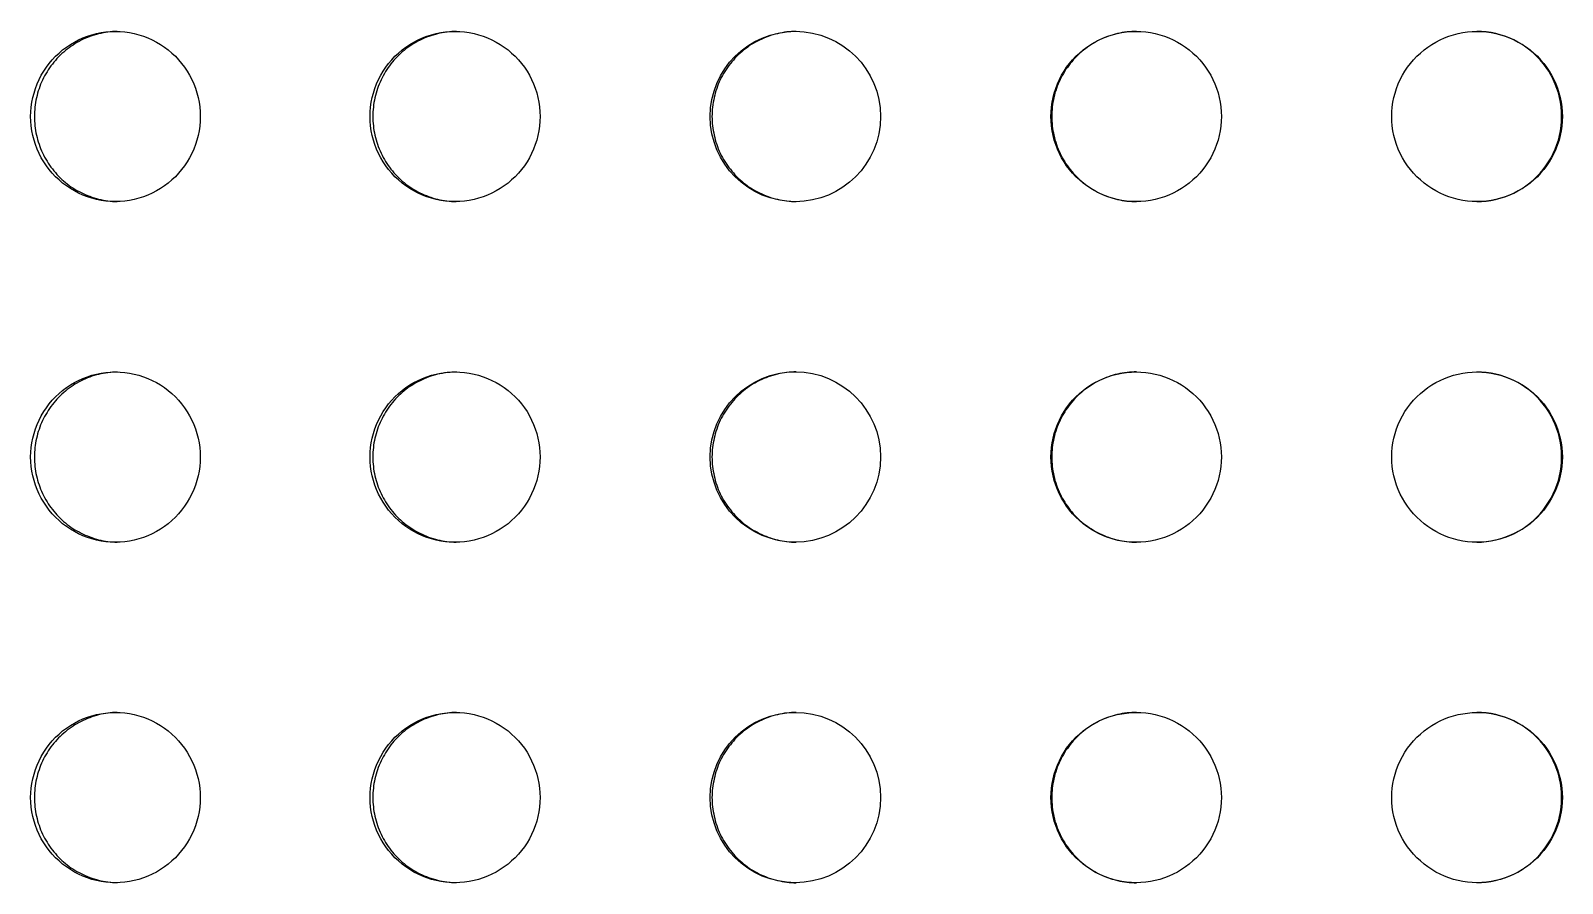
# Model space of a CAD drawing. Extents: x 0 to 246, y 3 to 226.
# Drawn here: x 85.6 to 101.77, y 94.22 to 103.22 of the extents above; entities that cross this region are included whole.
import ezdxf

# ---------------------------------------------------------------- set-up
doc = ezdxf.new("R2010")
doc.units = 0
doc.layers.add('LIVELLO_1', color=160, linetype='Continuous')

# ---------------------------------------------------------------- blocks, each defined once
blk = doc.blocks.new('AI9-BLK1')
at = {"layer": 'LIVELLO_1', "color": 7}
for centre in [(-29.177, -8.437), (-29.177, -12.03), (-29.177, -15.624)]:
    blk.add_circle(centre, 0.899, dxfattribs=at)
for points, knots in [([(-37.249, -8.437), (-37.249, -8.57), (-37.217, -8.705), (-37.159, -8.827), (-37.102, -8.948), (-37.016, -9.056), (-36.911, -9.139), (-36.807, -9.223), (-36.684, -9.283), (-36.553, -9.313), (-36.422, -9.343), (-36.286, -9.343), (-36.155, -9.313), (-36.025, -9.283), (-35.901, -9.223), (-35.796, -9.139), (-35.692, -9.056), (-35.606, -8.948), (-35.548, -8.827), (-35.489, -8.705), (-35.459, -8.571), (-35.459, -8.437), (-35.459, -8.302), (-35.489, -8.167), (-35.548, -8.047), (-35.606, -7.925), (-35.692, -7.817), (-35.796, -7.735), (-35.901, -7.651), (-36.025, -7.591), (-36.155, -7.562), (-36.286, -7.531), (-36.422, -7.531), (-36.553, -7.562), (-36.684, -7.591), (-36.807, -7.651), (-36.911, -7.735), (-37.016, -7.817), (-37.102, -7.925), (-37.159, -8.047), (-37.217, -8.169), (-37.249, -8.304), (-37.249, -8.437)], [0, 0, 0, 0, 1, 1, 1, 2, 2, 2, 3, 3, 3, 4, 4, 4, 5, 5, 5, 6, 6, 6, 7, 7, 7, 8, 8, 8, 9, 9, 9, 10, 10, 10, 11, 11, 11, 12, 12, 12, 13, 13, 13, 14, 14, 14, 14]), ([(-36.335, -7.539), (-36.402, -7.54), (-36.468, -7.548), (-36.531, -7.566), (-36.595, -7.581), (-36.656, -7.603), (-36.716, -7.633), (-36.775, -7.663), (-36.83, -7.699), (-36.881, -7.741), (-36.932, -7.783), (-36.979, -7.829), (-37.019, -7.884), (-37.06, -7.936), (-37.095, -7.992), (-37.124, -8.052), (-37.151, -8.112), (-37.173, -8.174), (-37.187, -8.239), (-37.203, -8.305), (-37.209, -8.371), (-37.209, -8.437), (-37.209, -8.503), (-37.203, -8.569), (-37.187, -8.633), (-37.173, -8.698), (-37.151, -8.761), (-37.124, -8.82), (-37.095, -8.882), (-37.06, -8.939), (-37.019, -8.99), (-36.979, -9.043), (-36.933, -9.091), (-36.882, -9.133), (-36.832, -9.176), (-36.775, -9.21), (-36.716, -9.24), (-36.658, -9.269), (-36.595, -9.293), (-36.531, -9.309), (-36.468, -9.324), (-36.402, -9.333), (-36.335, -9.335)], [0, 0, 0, 0, 1, 1, 1, 2, 2, 2, 3, 3, 3, 4, 4, 4, 5, 5, 5, 6, 6, 6, 7, 7, 7, 8, 8, 8, 9, 9, 9, 10, 10, 10, 11, 11, 11, 12, 12, 12, 13, 13, 13, 14, 14, 14, 14]), ([(-33.666, -8.437), (-33.666, -8.57), (-33.636, -8.705), (-33.577, -8.827), (-33.519, -8.948), (-33.433, -9.056), (-33.329, -9.139), (-33.224, -9.223), (-33.1, -9.283), (-32.969, -9.313), (-32.838, -9.343), (-32.7, -9.343), (-32.569, -9.313), (-32.439, -9.283), (-32.314, -9.223), (-32.21, -9.139), (-32.105, -9.056), (-32.019, -8.948), (-31.961, -8.827), (-31.902, -8.705), (-31.872, -8.571), (-31.872, -8.437), (-31.872, -8.302), (-31.902, -8.167), (-31.961, -8.047), (-32.019, -7.925), (-32.105, -7.817), (-32.21, -7.735), (-32.314, -7.651), (-32.439, -7.591), (-32.569, -7.562), (-32.7, -7.531), (-32.838, -7.531), (-32.969, -7.562), (-33.1, -7.591), (-33.224, -7.651), (-33.329, -7.735), (-33.433, -7.817), (-33.519, -7.925), (-33.577, -8.047), (-33.636, -8.169), (-33.666, -8.304), (-33.666, -8.437)], [0, 0, 0, 0, 1, 1, 1, 2, 2, 2, 3, 3, 3, 4, 4, 4, 5, 5, 5, 6, 6, 6, 7, 7, 7, 8, 8, 8, 9, 9, 9, 10, 10, 10, 11, 11, 11, 12, 12, 12, 13, 13, 13, 14, 14, 14, 14]), ([(-32.755, -7.539), (-32.821, -7.54), (-32.887, -7.547), (-32.953, -7.565), (-33.017, -7.579), (-33.079, -7.602), (-33.139, -7.632), (-33.199, -7.66), (-33.254, -7.698), (-33.307, -7.74), (-33.358, -7.781), (-33.404, -7.828), (-33.446, -7.881), (-33.487, -7.933), (-33.521, -7.991), (-33.55, -8.05), (-33.579, -8.111), (-33.6, -8.174), (-33.616, -8.239), (-33.629, -8.304), (-33.637, -8.371), (-33.637, -8.437), (-33.637, -8.503), (-33.629, -8.57), (-33.616, -8.633), (-33.6, -8.699), (-33.579, -8.762), (-33.55, -8.824), (-33.521, -8.884), (-33.487, -8.94), (-33.446, -8.992), (-33.404, -9.044), (-33.358, -9.092), (-33.307, -9.134), (-33.256, -9.176), (-33.199, -9.212), (-33.14, -9.242), (-33.081, -9.271), (-33.017, -9.294), (-32.953, -9.311), (-32.889, -9.325), (-32.823, -9.333), (-32.757, -9.335)], [0, 0, 0, 0, 1, 1, 1, 2, 2, 2, 3, 3, 3, 4, 4, 4, 5, 5, 5, 6, 6, 6, 7, 7, 7, 8, 8, 8, 9, 9, 9, 10, 10, 10, 11, 11, 11, 12, 12, 12, 13, 13, 13, 14, 14, 14, 14]), ([(-29.169, -7.539), (-29.235, -7.539), (-29.302, -7.547), (-29.367, -7.563), (-29.432, -7.578), (-29.494, -7.601), (-29.554, -7.63), (-29.615, -7.659), (-29.672, -7.695), (-29.723, -7.738), (-29.775, -7.779), (-29.822, -7.827), (-29.863, -7.879), (-29.904, -7.932), (-29.941, -7.989), (-29.97, -8.049), (-29.999, -8.11), (-30.02, -8.173), (-30.034, -8.237), (-30.049, -8.304), (-30.057, -8.371), (-30.057, -8.437), (-30.057, -8.503), (-30.049, -8.57), (-30.034, -8.635), (-30.02, -8.699), (-29.999, -8.764), (-29.97, -8.824), (-29.941, -8.885), (-29.904, -8.943), (-29.863, -8.994), (-29.822, -9.047), (-29.775, -9.094), (-29.723, -9.137), (-29.672, -9.179), (-29.615, -9.213), (-29.554, -9.243), (-29.495, -9.273), (-29.432, -9.296), (-29.367, -9.311), (-29.302, -9.327), (-29.235, -9.333), (-29.169, -9.335)], [0, 0, 0, 0, 1, 1, 1, 2, 2, 2, 3, 3, 3, 4, 4, 4, 5, 5, 5, 6, 6, 6, 7, 7, 7, 8, 8, 8, 9, 9, 9, 10, 10, 10, 11, 11, 11, 12, 12, 12, 13, 13, 13, 14, 14, 14, 14]), ([(-26.479, -8.437), (-26.479, -8.57), (-26.449, -8.705), (-26.39, -8.827), (-26.332, -8.948), (-26.246, -9.057), (-26.14, -9.139), (-26.036, -9.223), (-25.911, -9.283), (-25.781, -9.313), (-25.648, -9.343), (-25.511, -9.343), (-25.379, -9.313), (-25.248, -9.283), (-25.124, -9.223), (-25.019, -9.139), (-24.914, -9.056), (-24.828, -8.948), (-24.769, -8.827), (-24.711, -8.705), (-24.68, -8.571), (-24.68, -8.437), (-24.68, -8.302), (-24.711, -8.167), (-24.769, -8.047), (-24.828, -7.925), (-24.914, -7.817), (-25.019, -7.735), (-25.124, -7.651), (-25.248, -7.591), (-25.379, -7.562), (-25.511, -7.531), (-25.648, -7.531), (-25.781, -7.562), (-25.911, -7.591), (-26.036, -7.651), (-26.14, -7.735), (-26.246, -7.817), (-26.332, -7.925), (-26.39, -8.047), (-26.449, -8.169), (-26.479, -8.304), (-26.479, -8.437)], [0, 0, 0, 0, 1, 1, 1, 2, 2, 2, 3, 3, 3, 4, 4, 4, 5, 5, 5, 6, 6, 6, 7, 7, 7, 8, 8, 8, 9, 9, 9, 10, 10, 10, 11, 11, 11, 12, 12, 12, 13, 13, 13, 14, 14, 14, 14]), ([(-25.577, -7.539), (-25.643, -7.539), (-25.71, -7.546), (-25.775, -7.562), (-25.841, -7.577), (-25.904, -7.598), (-25.965, -7.629), (-26.025, -7.657), (-26.082, -7.694), (-26.134, -7.737), (-26.187, -7.777), (-26.234, -7.826), (-26.275, -7.878), (-26.318, -7.931), (-26.354, -7.987), (-26.383, -8.048), (-26.412, -8.108), (-26.434, -8.172), (-26.449, -8.237), (-26.463, -8.302), (-26.471, -8.371), (-26.471, -8.437), (-26.471, -8.504), (-26.463, -8.571), (-26.449, -8.635), (-26.434, -8.701), (-26.412, -8.767), (-26.383, -8.826), (-26.354, -8.888), (-26.318, -8.944), (-26.275, -8.997), (-26.234, -9.048), (-26.187, -9.095), (-26.134, -9.138), (-26.082, -9.18), (-26.025, -9.215), (-25.965, -9.246), (-25.904, -9.274), (-25.841, -9.297), (-25.776, -9.312), (-25.71, -9.327), (-25.644, -9.335), (-25.577, -9.335)], [0, 0, 0, 0, 1, 1, 1, 2, 2, 2, 3, 3, 3, 4, 4, 4, 5, 5, 5, 6, 6, 6, 7, 7, 7, 8, 8, 8, 9, 9, 9, 10, 10, 10, 11, 11, 11, 12, 12, 12, 13, 13, 13, 14, 14, 14, 14]), ([(-22.882, -8.437), (-22.882, -8.57), (-22.85, -8.705), (-22.792, -8.827), (-22.733, -8.948), (-22.647, -9.057), (-22.541, -9.139), (-22.436, -9.223), (-22.312, -9.283), (-22.181, -9.313), (-22.05, -9.343), (-21.912, -9.343), (-21.782, -9.313), (-21.651, -9.283), (-21.525, -9.223), (-21.42, -9.139), (-21.315, -9.056), (-21.229, -8.948), (-21.171, -8.827), (-21.111, -8.705), (-21.081, -8.571), (-21.081, -8.437), (-21.081, -8.302), (-21.113, -8.167), (-21.171, -8.047), (-21.229, -7.925), (-21.315, -7.817), (-21.42, -7.735), (-21.525, -7.651), (-21.651, -7.591), (-21.782, -7.562), (-21.912, -7.531), (-22.05, -7.531), (-22.181, -7.562), (-22.312, -7.591), (-22.436, -7.651), (-22.541, -7.735), (-22.647, -7.817), (-22.733, -7.925), (-22.792, -8.047), (-22.85, -8.169), (-22.882, -8.304), (-22.882, -8.437)], [0, 0, 0, 0, 1, 1, 1, 2, 2, 2, 3, 3, 3, 4, 4, 4, 5, 5, 5, 6, 6, 6, 7, 7, 7, 8, 8, 8, 9, 9, 9, 10, 10, 10, 11, 11, 11, 12, 12, 12, 13, 13, 13, 14, 14, 14, 14]), ([(-21.984, -9.335), (-21.852, -9.335), (-21.717, -9.304), (-21.595, -9.246), (-21.474, -9.187), (-21.366, -9.1), (-21.284, -8.997), (-21.201, -8.892), (-21.14, -8.768), (-21.111, -8.636), (-21.081, -8.505), (-21.081, -8.369), (-21.111, -8.237), (-21.14, -8.107), (-21.2, -7.983), (-21.284, -7.878), (-21.366, -7.772), (-21.474, -7.687), (-21.595, -7.628), (-21.717, -7.57), (-21.85, -7.539), (-21.984, -7.539)], [0, 0, 0, 0, 1, 1, 1, 2, 2, 2, 3, 3, 3, 4, 4, 4, 5, 5, 5, 6, 6, 6, 7, 7, 7, 7]), ([(-37.249, -12.03), (-37.249, -12.164), (-37.217, -12.299), (-37.159, -12.421), (-37.102, -12.541), (-37.016, -12.649), (-36.911, -12.734), (-36.807, -12.817), (-36.684, -12.876), (-36.553, -12.907), (-36.422, -12.937), (-36.286, -12.937), (-36.155, -12.907), (-36.025, -12.876), (-35.901, -12.817), (-35.796, -12.734), (-35.692, -12.649), (-35.606, -12.541), (-35.548, -12.42), (-35.489, -12.299), (-35.459, -12.165), (-35.459, -12.03), (-35.459, -11.896), (-35.489, -11.762), (-35.548, -11.64), (-35.606, -11.52), (-35.692, -11.412), (-35.796, -11.328), (-35.901, -11.245), (-36.025, -11.186), (-36.155, -11.155), (-36.286, -11.125), (-36.422, -11.125), (-36.553, -11.155), (-36.684, -11.186), (-36.807, -11.245), (-36.911, -11.328), (-37.016, -11.412), (-37.102, -11.518), (-37.159, -11.64), (-37.217, -11.763), (-37.249, -11.898), (-37.249, -12.03)], [0, 0, 0, 0, 1, 1, 1, 2, 2, 2, 3, 3, 3, 4, 4, 4, 5, 5, 5, 6, 6, 6, 7, 7, 7, 8, 8, 8, 9, 9, 9, 10, 10, 10, 11, 11, 11, 12, 12, 12, 13, 13, 13, 14, 14, 14, 14]), ([(-36.335, -11.133), (-36.402, -11.134), (-36.468, -11.143), (-36.531, -11.159), (-36.595, -11.173), (-36.656, -11.198), (-36.716, -11.226), (-36.775, -11.257), (-36.83, -11.292), (-36.881, -11.335), (-36.932, -11.377), (-36.979, -11.425), (-37.019, -11.476), (-37.06, -11.53), (-37.095, -11.587), (-37.124, -11.646), (-37.151, -11.707), (-37.173, -11.769), (-37.187, -11.834), (-37.203, -11.899), (-37.209, -11.964), (-37.209, -12.03), (-37.209, -12.096), (-37.203, -12.163), (-37.187, -12.228), (-37.173, -12.292), (-37.151, -12.355), (-37.124, -12.415), (-37.095, -12.475), (-37.06, -12.532), (-37.019, -12.584), (-36.979, -12.637), (-36.933, -12.684), (-36.882, -12.726), (-36.832, -12.767), (-36.775, -12.804), (-36.716, -12.833), (-36.658, -12.863), (-36.595, -12.886), (-36.531, -12.903), (-36.468, -12.918), (-36.402, -12.928), (-36.335, -12.929)], [0, 0, 0, 0, 1, 1, 1, 2, 2, 2, 3, 3, 3, 4, 4, 4, 5, 5, 5, 6, 6, 6, 7, 7, 7, 8, 8, 8, 9, 9, 9, 10, 10, 10, 11, 11, 11, 12, 12, 12, 13, 13, 13, 14, 14, 14, 14]), ([(-33.666, -12.03), (-33.666, -12.164), (-33.636, -12.299), (-33.577, -12.421), (-33.519, -12.541), (-33.433, -12.649), (-33.329, -12.734), (-33.224, -12.817), (-33.1, -12.876), (-32.969, -12.907), (-32.838, -12.937), (-32.7, -12.937), (-32.569, -12.907), (-32.439, -12.876), (-32.314, -12.817), (-32.21, -12.734), (-32.105, -12.649), (-32.019, -12.541), (-31.961, -12.42), (-31.902, -12.299), (-31.872, -12.165), (-31.872, -12.03), (-31.872, -11.896), (-31.902, -11.762), (-31.961, -11.64), (-32.019, -11.518), (-32.105, -11.412), (-32.21, -11.328), (-32.314, -11.245), (-32.439, -11.186), (-32.569, -11.155), (-32.7, -11.125), (-32.838, -11.125), (-32.969, -11.155), (-33.1, -11.186), (-33.224, -11.245), (-33.329, -11.328), (-33.433, -11.412), (-33.519, -11.518), (-33.577, -11.64), (-33.636, -11.763), (-33.666, -11.898), (-33.666, -12.03)], [0, 0, 0, 0, 1, 1, 1, 2, 2, 2, 3, 3, 3, 4, 4, 4, 5, 5, 5, 6, 6, 6, 7, 7, 7, 8, 8, 8, 9, 9, 9, 10, 10, 10, 11, 11, 11, 12, 12, 12, 13, 13, 13, 14, 14, 14, 14]), ([(-32.755, -11.133), (-32.821, -11.133), (-32.887, -11.143), (-32.953, -11.157), (-33.017, -11.172), (-33.079, -11.196), (-33.139, -11.225), (-33.199, -11.256), (-33.254, -11.29), (-33.307, -11.332), (-33.358, -11.376), (-33.404, -11.422), (-33.446, -11.475), (-33.487, -11.527), (-33.521, -11.585), (-33.55, -11.645), (-33.579, -11.704), (-33.6, -11.769), (-33.616, -11.833), (-33.629, -11.898), (-33.637, -11.964), (-33.637, -12.03), (-33.637, -12.096), (-33.629, -12.164), (-33.616, -12.228), (-33.6, -12.293), (-33.579, -12.357), (-33.55, -12.417), (-33.521, -12.477), (-33.487, -12.533), (-33.446, -12.585), (-33.404, -12.638), (-33.358, -12.686), (-33.307, -12.727), (-33.256, -12.769), (-33.199, -12.806), (-33.14, -12.835), (-33.081, -12.866), (-33.017, -12.887), (-32.953, -12.904), (-32.889, -12.919), (-32.823, -12.928), (-32.757, -12.929)], [0, 0, 0, 0, 1, 1, 1, 2, 2, 2, 3, 3, 3, 4, 4, 4, 5, 5, 5, 6, 6, 6, 7, 7, 7, 8, 8, 8, 9, 9, 9, 10, 10, 10, 11, 11, 11, 12, 12, 12, 13, 13, 13, 14, 14, 14, 14]), ([(-29.169, -11.132), (-29.235, -11.133), (-29.302, -11.141), (-29.367, -11.156), (-29.432, -11.171), (-29.494, -11.195), (-29.554, -11.223), (-29.615, -11.253), (-29.672, -11.288), (-29.723, -11.331), (-29.775, -11.373), (-29.822, -11.421), (-29.863, -11.474), (-29.904, -11.526), (-29.941, -11.584), (-29.97, -11.643), (-29.999, -11.704), (-30.02, -11.767), (-30.034, -11.833), (-30.049, -11.898), (-30.057, -11.964), (-30.057, -12.03), (-30.057, -12.098), (-30.049, -12.164), (-30.034, -12.229), (-30.02, -12.295), (-29.999, -12.358), (-29.97, -12.419), (-29.941, -12.478), (-29.904, -12.536), (-29.863, -12.588), (-29.822, -12.641), (-29.775, -12.688), (-29.723, -12.731), (-29.672, -12.771), (-29.615, -12.808), (-29.554, -12.836), (-29.495, -12.867), (-29.432, -12.889), (-29.367, -12.906), (-29.302, -12.921), (-29.235, -12.929), (-29.169, -12.929)], [0, 0, 0, 0, 1, 1, 1, 2, 2, 2, 3, 3, 3, 4, 4, 4, 5, 5, 5, 6, 6, 6, 7, 7, 7, 8, 8, 8, 9, 9, 9, 10, 10, 10, 11, 11, 11, 12, 12, 12, 13, 13, 13, 14, 14, 14, 14]), ([(-26.479, -12.03), (-26.479, -12.164), (-26.449, -12.299), (-26.39, -12.421), (-26.332, -12.541), (-26.246, -12.649), (-26.14, -12.734), (-26.036, -12.817), (-25.911, -12.876), (-25.781, -12.907), (-25.648, -12.937), (-25.511, -12.937), (-25.379, -12.907), (-25.248, -12.876), (-25.124, -12.817), (-25.019, -12.734), (-24.914, -12.649), (-24.828, -12.541), (-24.769, -12.42), (-24.711, -12.299), (-24.68, -12.165), (-24.68, -12.03), (-24.68, -11.896), (-24.711, -11.762), (-24.769, -11.64), (-24.828, -11.518), (-24.914, -11.412), (-25.019, -11.328), (-25.124, -11.245), (-25.248, -11.186), (-25.379, -11.155), (-25.511, -11.125), (-25.648, -11.125), (-25.781, -11.155), (-25.911, -11.186), (-26.036, -11.245), (-26.14, -11.328), (-26.246, -11.412), (-26.332, -11.518), (-26.39, -11.64), (-26.449, -11.763), (-26.479, -11.898), (-26.479, -12.03)], [0, 0, 0, 0, 1, 1, 1, 2, 2, 2, 3, 3, 3, 4, 4, 4, 5, 5, 5, 6, 6, 6, 7, 7, 7, 8, 8, 8, 9, 9, 9, 10, 10, 10, 11, 11, 11, 12, 12, 12, 13, 13, 13, 14, 14, 14, 14]), ([(-25.577, -11.132), (-25.643, -11.133), (-25.71, -11.14), (-25.775, -11.155), (-25.841, -11.17), (-25.904, -11.192), (-25.965, -11.222), (-26.025, -11.252), (-26.082, -11.287), (-26.134, -11.33), (-26.187, -11.371), (-26.234, -11.419), (-26.275, -11.472), (-26.318, -11.525), (-26.354, -11.581), (-26.383, -11.642), (-26.412, -11.702), (-26.434, -11.766), (-26.449, -11.832), (-26.463, -11.896), (-26.471, -11.964), (-26.471, -12.03), (-26.471, -12.098), (-26.463, -12.164), (-26.449, -12.229), (-26.434, -12.295), (-26.412, -12.359), (-26.383, -12.42), (-26.354, -12.479), (-26.318, -12.537), (-26.275, -12.59), (-26.234, -12.642), (-26.187, -12.691), (-26.134, -12.732), (-26.082, -12.773), (-26.025, -12.81), (-25.965, -12.839), (-25.904, -12.868), (-25.841, -12.89), (-25.776, -12.907), (-25.71, -12.921), (-25.644, -12.929), (-25.577, -12.929)], [0, 0, 0, 0, 1, 1, 1, 2, 2, 2, 3, 3, 3, 4, 4, 4, 5, 5, 5, 6, 6, 6, 7, 7, 7, 8, 8, 8, 9, 9, 9, 10, 10, 10, 11, 11, 11, 12, 12, 12, 13, 13, 13, 14, 14, 14, 14]), ([(-22.882, -12.03), (-22.882, -12.164), (-22.85, -12.299), (-22.792, -12.421), (-22.733, -12.541), (-22.647, -12.649), (-22.541, -12.734), (-22.436, -12.817), (-22.312, -12.876), (-22.181, -12.907), (-22.05, -12.937), (-21.912, -12.937), (-21.782, -12.907), (-21.651, -12.876), (-21.525, -12.817), (-21.42, -12.734), (-21.315, -12.649), (-21.229, -12.541), (-21.171, -12.42), (-21.111, -12.299), (-21.081, -12.165), (-21.081, -12.03), (-21.081, -11.896), (-21.113, -11.762), (-21.171, -11.64), (-21.229, -11.518), (-21.315, -11.412), (-21.42, -11.328), (-21.525, -11.245), (-21.651, -11.186), (-21.782, -11.155), (-21.912, -11.125), (-22.05, -11.125), (-22.181, -11.155), (-22.312, -11.186), (-22.436, -11.245), (-22.541, -11.328), (-22.647, -11.412), (-22.733, -11.518), (-22.792, -11.64), (-22.85, -11.763), (-22.882, -11.898), (-22.882, -12.03)], [0, 0, 0, 0, 1, 1, 1, 2, 2, 2, 3, 3, 3, 4, 4, 4, 5, 5, 5, 6, 6, 6, 7, 7, 7, 8, 8, 8, 9, 9, 9, 10, 10, 10, 11, 11, 11, 12, 12, 12, 13, 13, 13, 14, 14, 14, 14]), ([(-21.984, -12.929), (-21.852, -12.929), (-21.717, -12.897), (-21.595, -12.839), (-21.474, -12.781), (-21.366, -12.695), (-21.284, -12.59), (-21.201, -12.485), (-21.14, -12.361), (-21.111, -12.23), (-21.081, -12.1), (-21.081, -11.962), (-21.111, -11.832), (-21.14, -11.701), (-21.2, -11.576), (-21.284, -11.472), (-21.366, -11.366), (-21.474, -11.28), (-21.595, -11.222), (-21.717, -11.163), (-21.85, -11.133), (-21.984, -11.132)], [0, 0, 0, 0, 1, 1, 1, 2, 2, 2, 3, 3, 3, 4, 4, 4, 5, 5, 5, 6, 6, 6, 7, 7, 7, 7]), ([(-37.249, -15.624), (-37.249, -15.757), (-37.217, -15.893), (-37.159, -16.014), (-37.102, -16.135), (-37.016, -16.243), (-36.911, -16.326), (-36.807, -16.411), (-36.684, -16.47), (-36.553, -16.5), (-36.422, -16.53), (-36.286, -16.53), (-36.155, -16.5), (-36.025, -16.47), (-35.901, -16.411), (-35.796, -16.326), (-35.692, -16.243), (-35.606, -16.135), (-35.548, -16.014), (-35.489, -15.894), (-35.459, -15.758), (-35.459, -15.624), (-35.459, -15.491), (-35.489, -15.355), (-35.548, -15.235), (-35.606, -15.113), (-35.692, -15.006), (-35.796, -14.921), (-35.901, -14.838), (-36.025, -14.777), (-36.155, -14.749), (-36.286, -14.718), (-36.422, -14.719), (-36.553, -14.749), (-36.684, -14.777), (-36.807, -14.838), (-36.911, -14.921), (-37.016, -15.006), (-37.102, -15.112), (-37.159, -15.235), (-37.217, -15.355), (-37.249, -15.492), (-37.249, -15.624)], [0, 0, 0, 0, 1, 1, 1, 2, 2, 2, 3, 3, 3, 4, 4, 4, 5, 5, 5, 6, 6, 6, 7, 7, 7, 8, 8, 8, 9, 9, 9, 10, 10, 10, 11, 11, 11, 12, 12, 12, 13, 13, 13, 14, 14, 14, 14]), ([(-36.335, -14.726), (-36.402, -14.727), (-36.468, -14.736), (-36.531, -14.751), (-36.595, -14.768), (-36.656, -14.791), (-36.716, -14.822), (-36.775, -14.85), (-36.83, -14.886), (-36.881, -14.929), (-36.932, -14.971), (-36.979, -15.018), (-37.019, -15.069), (-37.06, -15.122), (-37.095, -15.18), (-37.124, -15.239), (-37.151, -15.299), (-37.173, -15.363), (-37.187, -15.427), (-37.203, -15.493), (-37.209, -15.558), (-37.209, -15.624), (-37.209, -15.69), (-37.203, -15.756), (-37.187, -15.82), (-37.173, -15.885), (-37.151, -15.95), (-37.124, -16.01), (-37.095, -16.069), (-37.06, -16.126), (-37.019, -16.178), (-36.979, -16.23), (-36.933, -16.277), (-36.882, -16.32), (-36.832, -16.362), (-36.775, -16.396), (-36.716, -16.427), (-36.658, -16.457), (-36.595, -16.48), (-36.531, -16.496), (-36.468, -16.511), (-36.402, -16.522), (-36.335, -16.523)], [0, 0, 0, 0, 1, 1, 1, 2, 2, 2, 3, 3, 3, 4, 4, 4, 5, 5, 5, 6, 6, 6, 7, 7, 7, 8, 8, 8, 9, 9, 9, 10, 10, 10, 11, 11, 11, 12, 12, 12, 13, 13, 13, 14, 14, 14, 14]), ([(-33.666, -15.624), (-33.666, -15.757), (-33.636, -15.893), (-33.577, -16.014), (-33.519, -16.135), (-33.433, -16.243), (-33.329, -16.326), (-33.224, -16.411), (-33.1, -16.47), (-32.969, -16.5), (-32.838, -16.53), (-32.7, -16.53), (-32.569, -16.5), (-32.439, -16.47), (-32.314, -16.411), (-32.21, -16.326), (-32.105, -16.243), (-32.019, -16.135), (-31.961, -16.014), (-31.902, -15.894), (-31.872, -15.758), (-31.872, -15.624), (-31.872, -15.491), (-31.902, -15.355), (-31.961, -15.235), (-32.019, -15.113), (-32.105, -15.006), (-32.21, -14.921), (-32.314, -14.838), (-32.439, -14.777), (-32.569, -14.749), (-32.7, -14.718), (-32.838, -14.719), (-32.969, -14.749), (-33.1, -14.777), (-33.224, -14.838), (-33.329, -14.921), (-33.433, -15.006), (-33.519, -15.112), (-33.577, -15.235), (-33.636, -15.355), (-33.666, -15.492), (-33.666, -15.624)], [0, 0, 0, 0, 1, 1, 1, 2, 2, 2, 3, 3, 3, 4, 4, 4, 5, 5, 5, 6, 6, 6, 7, 7, 7, 8, 8, 8, 9, 9, 9, 10, 10, 10, 11, 11, 11, 12, 12, 12, 13, 13, 13, 14, 14, 14, 14]), ([(-32.755, -14.726), (-32.821, -14.726), (-32.887, -14.736), (-32.953, -14.751), (-33.017, -14.766), (-33.079, -14.789), (-33.139, -14.819), (-33.199, -14.849), (-33.254, -14.885), (-33.307, -14.926), (-33.358, -14.969), (-33.404, -15.015), (-33.446, -15.068), (-33.487, -15.122), (-33.521, -15.178), (-33.55, -15.237), (-33.579, -15.298), (-33.6, -15.361), (-33.616, -15.426), (-33.629, -15.492), (-33.637, -15.558), (-33.637, -15.624), (-33.637, -15.69), (-33.629, -15.756), (-33.616, -15.82), (-33.6, -15.886), (-33.579, -15.951), (-33.55, -16.012), (-33.521, -16.071), (-33.487, -16.127), (-33.446, -16.18), (-33.404, -16.231), (-33.358, -16.279), (-33.307, -16.321), (-33.256, -16.364), (-33.199, -16.399), (-33.14, -16.429), (-33.081, -16.458), (-33.017, -16.481), (-32.953, -16.497), (-32.889, -16.512), (-32.823, -16.522), (-32.757, -16.523)], [0, 0, 0, 0, 1, 1, 1, 2, 2, 2, 3, 3, 3, 4, 4, 4, 5, 5, 5, 6, 6, 6, 7, 7, 7, 8, 8, 8, 9, 9, 9, 10, 10, 10, 11, 11, 11, 12, 12, 12, 13, 13, 13, 14, 14, 14, 14]), ([(-29.169, -14.726), (-29.235, -14.726), (-29.302, -14.734), (-29.367, -14.75), (-29.432, -14.765), (-29.494, -14.788), (-29.554, -14.818), (-29.615, -14.846), (-29.672, -14.883), (-29.723, -14.925), (-29.775, -14.966), (-29.822, -15.014), (-29.863, -15.067), (-29.904, -15.119), (-29.941, -15.177), (-29.97, -15.236), (-29.999, -15.297), (-30.02, -15.36), (-30.034, -15.426), (-30.049, -15.492), (-30.057, -15.558), (-30.057, -15.624), (-30.057, -15.691), (-30.049, -15.757), (-30.034, -15.822), (-30.02, -15.889), (-29.999, -15.952), (-29.97, -16.012), (-29.941, -16.072), (-29.904, -16.129), (-29.863, -16.182), (-29.822, -16.235), (-29.775, -16.281), (-29.723, -16.324), (-29.672, -16.365), (-29.615, -16.401), (-29.554, -16.432), (-29.495, -16.46), (-29.432, -16.483), (-29.367, -16.499), (-29.302, -16.514), (-29.235, -16.523), (-29.169, -16.523)], [0, 0, 0, 0, 1, 1, 1, 2, 2, 2, 3, 3, 3, 4, 4, 4, 5, 5, 5, 6, 6, 6, 7, 7, 7, 8, 8, 8, 9, 9, 9, 10, 10, 10, 11, 11, 11, 12, 12, 12, 13, 13, 13, 14, 14, 14, 14]), ([(-26.479, -15.624), (-26.479, -15.757), (-26.449, -15.893), (-26.39, -16.014), (-26.332, -16.135), (-26.246, -16.243), (-26.14, -16.326), (-26.036, -16.411), (-25.911, -16.47), (-25.781, -16.5), (-25.648, -16.53), (-25.511, -16.53), (-25.379, -16.5), (-25.248, -16.47), (-25.124, -16.411), (-25.019, -16.326), (-24.914, -16.243), (-24.828, -16.135), (-24.769, -16.014), (-24.711, -15.894), (-24.68, -15.758), (-24.68, -15.624), (-24.68, -15.491), (-24.711, -15.355), (-24.769, -15.235), (-24.828, -15.113), (-24.914, -15.006), (-25.019, -14.921), (-25.124, -14.838), (-25.248, -14.777), (-25.379, -14.749), (-25.511, -14.718), (-25.648, -14.719), (-25.781, -14.749), (-25.911, -14.777), (-26.036, -14.838), (-26.14, -14.921), (-26.246, -15.005), (-26.332, -15.112), (-26.39, -15.235), (-26.449, -15.355), (-26.479, -15.492), (-26.479, -15.624)], [0, 0, 0, 0, 1, 1, 1, 2, 2, 2, 3, 3, 3, 4, 4, 4, 5, 5, 5, 6, 6, 6, 7, 7, 7, 8, 8, 8, 9, 9, 9, 10, 10, 10, 11, 11, 11, 12, 12, 12, 13, 13, 13, 14, 14, 14, 14]), ([(-25.577, -14.726), (-25.643, -14.726), (-25.71, -14.733), (-25.775, -14.749), (-25.841, -14.764), (-25.904, -14.785), (-25.965, -14.816), (-26.025, -14.844), (-26.082, -14.881), (-26.134, -14.923), (-26.187, -14.964), (-26.234, -15.011), (-26.275, -15.064), (-26.318, -15.118), (-26.354, -15.174), (-26.383, -15.235), (-26.412, -15.295), (-26.434, -15.359), (-26.449, -15.425), (-26.463, -15.491), (-26.471, -15.558), (-26.471, -15.624), (-26.471, -15.691), (-26.463, -15.757), (-26.449, -15.823), (-26.434, -15.889), (-26.412, -15.952), (-26.383, -16.013), (-26.354, -16.073), (-26.318, -16.131), (-26.275, -16.184), (-26.234, -16.236), (-26.187, -16.283), (-26.134, -16.325), (-26.082, -16.367), (-26.025, -16.403), (-25.965, -16.433), (-25.904, -16.461), (-25.841, -16.484), (-25.776, -16.5), (-25.71, -16.514), (-25.644, -16.523), (-25.577, -16.523)], [0, 0, 0, 0, 1, 1, 1, 2, 2, 2, 3, 3, 3, 4, 4, 4, 5, 5, 5, 6, 6, 6, 7, 7, 7, 8, 8, 8, 9, 9, 9, 10, 10, 10, 11, 11, 11, 12, 12, 12, 13, 13, 13, 14, 14, 14, 14]), ([(-22.882, -15.624), (-22.882, -15.757), (-22.85, -15.893), (-22.792, -16.014), (-22.733, -16.135), (-22.647, -16.243), (-22.541, -16.326), (-22.436, -16.411), (-22.312, -16.47), (-22.181, -16.5), (-22.05, -16.53), (-21.912, -16.53), (-21.782, -16.5), (-21.651, -16.47), (-21.525, -16.411), (-21.42, -16.326), (-21.315, -16.243), (-21.229, -16.135), (-21.171, -16.014), (-21.111, -15.894), (-21.081, -15.758), (-21.081, -15.624), (-21.081, -15.491), (-21.113, -15.355), (-21.171, -15.235), (-21.229, -15.113), (-21.315, -15.006), (-21.42, -14.921), (-21.525, -14.838), (-21.651, -14.777), (-21.782, -14.749), (-21.912, -14.718), (-22.05, -14.719), (-22.181, -14.749), (-22.312, -14.777), (-22.436, -14.838), (-22.541, -14.921), (-22.647, -15.005), (-22.733, -15.112), (-22.792, -15.235), (-22.85, -15.355), (-22.882, -15.492), (-22.882, -15.624)], [0, 0, 0, 0, 1, 1, 1, 2, 2, 2, 3, 3, 3, 4, 4, 4, 5, 5, 5, 6, 6, 6, 7, 7, 7, 8, 8, 8, 9, 9, 9, 10, 10, 10, 11, 11, 11, 12, 12, 12, 13, 13, 13, 14, 14, 14, 14]), ([(-21.984, -16.523), (-21.852, -16.523), (-21.717, -16.491), (-21.595, -16.433), (-21.474, -16.375), (-21.366, -16.288), (-21.284, -16.184), (-21.201, -16.079), (-21.14, -15.955), (-21.111, -15.823), (-21.081, -15.694), (-21.081, -15.555), (-21.111, -15.425), (-21.14, -15.294), (-21.2, -15.17), (-21.284, -15.065), (-21.366, -14.959), (-21.474, -14.874), (-21.595, -14.816), (-21.717, -14.757), (-21.85, -14.726), (-21.984, -14.726)], [0, 0, 0, 0, 1, 1, 1, 2, 2, 2, 3, 3, 3, 4, 4, 4, 5, 5, 5, 6, 6, 6, 7, 7, 7, 7])]:
    blk.add_open_spline(points, degree=3, knots=knots, dxfattribs=at)

msp = doc.modelspace()

# ---------------------------------------------------------------- block references
at = {"layer": 'LIVELLO_1', "color": 7}
msp.add_blockref('AI9-BLK1', (122.848832, 110.752757), dxfattribs=at)

doc.saveas('drawing.dxf')
